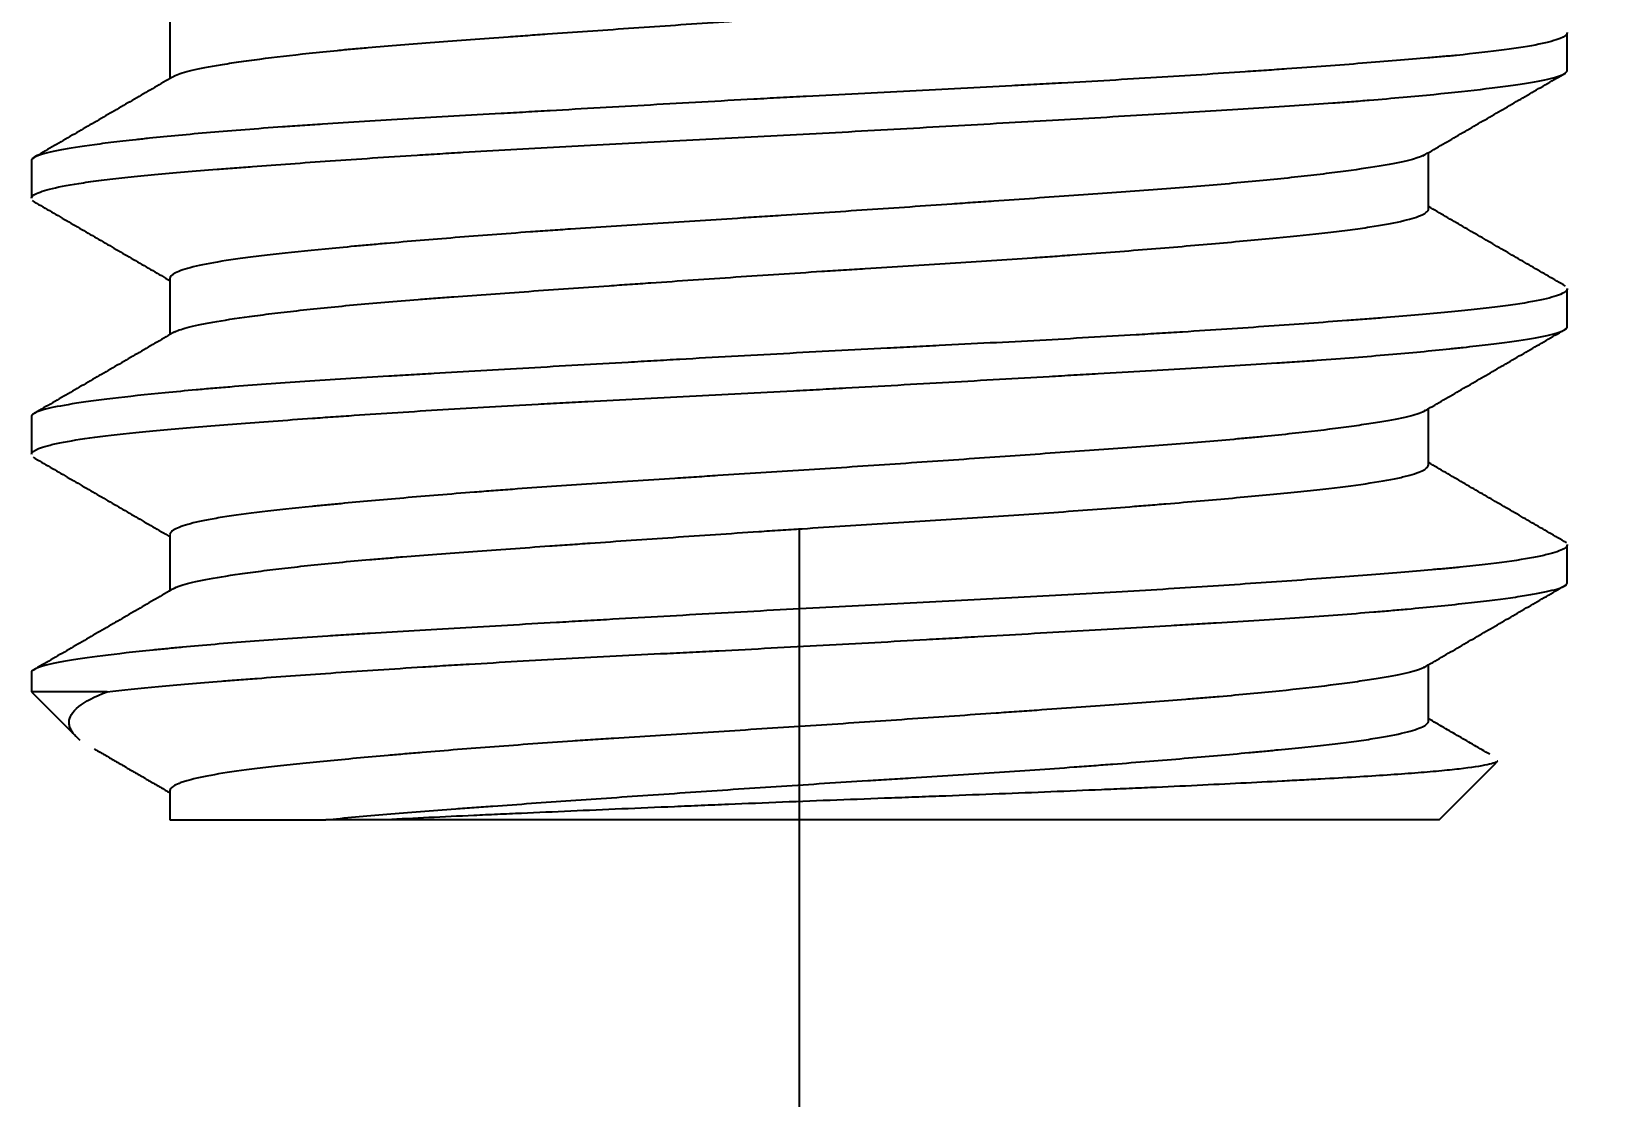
# Model space of a CAD drawing. Extents: x 1571 to 2360, y 0 to 579.
# Drawn here: x 2080.99 to 2087.12, y 175.2 to 179.37 of the extents above; entities that cross this region are included whole.
import ezdxf

# ---------------------------------------------------------------- set-up
doc = ezdxf.new("R2010")
doc.units = 0
doc.header["$LTSCALE"] = 10
doc.header["$MEASUREMENT"] = 0
doc.header["$PDMODE"] = 3
doc.header["$PDSIZE"] = -10
doc.linetypes.add('CENTER', pattern=[2, 1.25, -0.25, 0.25, -0.25])
doc.layers.get('0').update_dxf_attribs({"linetype": 'CONTINUOUS'})
doc.layers.get('DEFPOINTS').update_dxf_attribs({"linetype": 'CONTINUOUS'})
doc.layers.add('1', color=7, linetype='CONTINUOUS')
doc.styles.add('Daelim Dimension', font='H2GTRE.TTF')
doc.dimstyles.new('DEFAULT', dxfattribs={"dimscale": 2, "dimtxt": 2, "dimasz": 2, "dimexe": 0, "dimexo": 2, "dimgap": 1, "dimtad": 1, "dimdec": 1, "dimzin": 9, "dimdsep": 46, "dimtxsty": 'Daelim Dimension', "dimcen": 0.5, "dimclrd": 252, "dimclre": 252, "dimclrt": 3, "dimadec": 1, "dimazin": 0, "dimtfac": 1, "dimtdec": 1, "dimtix": 1, "dimtmove": 0, "dimatfit": 3, "dimfxl": 1, "dimtolj": 1, "dimtzin": 1, "dimlwd": 9, "dimlwe": 9, "dimarcsym": 0})

# ---------------------------------------------------------------- blocks, each defined once
blk = doc.blocks.new('*D8')
at = {"color": 5, "lineweight": 9, "ltscale": 0.5, "transparency": 16777216}
for p, q in [((2109.2949, 255.7892), (2172.4632, 255.7892)), ((2172.4632, 251.7892), (2172.4632, 113.2892)), ((2090.1499, 109.2892), (2172.4632, 109.2892))]:
    blk.add_line(p, q, dxfattribs=at)
at = {"color": 5, "ltscale": 0.5, "transparency": 16777216}
for points in [[(2171.7965, 251.7892), (2173.1299, 251.7892), (2172.4632, 255.7892)], [(2171.7965, 113.2892), (2173.1299, 113.2892), (2172.4632, 109.2892)]]:
    blk.add_solid(points, dxfattribs=at)
at = {"layer": 'DEFPOINTS', "color": 0, "ltscale": 0.5, "transparency": 16777216}
for p in [(2105.2949, 255.7892), (2086.1499, 109.2892), (2172.4632, 109.2892)]:
    blk.add_point(p, dxfattribs=at)
at = {"color": 7, "lineweight": -3, "ltscale": 0.5, "transparency": 16777216, "insert": (2165.2466, 182.5392), "char_height": 10, "attachment_point": 5, "rotation": 90, "style": 'Daelim Dimension'}
blk.add_mtext('\\A1;410', dxfattribs=at)

msp = doc.modelspace()

# ---------------------------------------------------------------- linework, layer by layer
at = {"layer": '1', "color": 1, "linetype": 'CENTER', "lineweight": -3}
msp.add_line((2083.9949, 272.4285), (2083.9949, 169.6499), dxfattribs=at)
at = {"layer": '1', "color": 7, "linetype": 'Continuous', "lineweight": -3}
for p, q in [((2081.5364, 179.4033), (2081.5364, 179.1838)), ((2086.9949, 179.2162), (2086.9949, 179.3621)), ((2080.9949, 178.8617), (2080.9949, 178.7161)), ((2086.4534, 178.6745), (2086.4534, 178.8947)), ((2081.5364, 178.4039), (2081.5364, 178.1838)), ((2086.9949, 178.2167), (2086.9949, 178.3621)), ((2086.4534, 177.6749), (2086.4534, 177.8946)), ((2080.9949, 177.8624), (2080.9949, 177.7164)), ((2081.5364, 177.4033), (2081.5364, 177.1837)), ((2086.9949, 177.2158), (2086.9949, 177.3617)), ((2080.9949, 176.8618), (2080.9949, 176.7892)), ((2086.4534, 176.6747), (2086.4534, 176.8946)), ((2080.9949, 176.7892), (2081.1837, 176.6004)), ((2081.2905, 176.7892), (2080.9949, 176.7892)), ((2086.4949, 176.2892), (2086.7173, 176.5116)), ((2081.5364, 176.4037), (2081.5364, 176.2892)), ((2081.5364, 176.2892), (2082.1452, 176.2892)), ((2086.4949, 176.2892), (2082.3829, 176.2892))]:
    msp.add_line(p, q, dxfattribs=at)
for points, knots in [([(2081.5514, 179.1925), (2081.5531, 179.1935), (2081.555, 179.1944), (2081.5716, 179.2024), (2081.6159, 179.2162), (2081.6895, 179.2304), (2081.7561, 179.2413), (2081.7802, 179.245), (2081.8317, 179.2524), (2081.859, 179.2562), (2081.9458, 179.2674), (2082.0099, 179.2749), (2082.1155, 179.2862), (2082.1523, 179.29), (2082.2099, 179.2956), (2082.2295, 179.2974), (2082.2695, 179.3011), (2082.2897, 179.3029), (2082.3926, 179.312), (2082.5662, 179.3259), (2082.7577, 179.3399), (2082.8831, 179.3488), (2082.9085, 179.3506), (2082.9597, 179.3543), (2082.9854, 179.3561), (2083.063, 179.3616), (2083.1153, 179.3652), (2083.2737, 179.3763), (2083.3815, 179.3838), (2083.5464, 179.3951), (2083.6019, 179.3989), (2083.686, 179.4047), (2083.7142, 179.4066), (2083.7706, 179.4104), (2083.7987, 179.4123), (2083.9393, 179.4217), (2084.0515, 179.4289), (2084.2749, 179.4431), (2084.3863, 179.45), (2084.525, 179.4588), (2084.5527, 179.4605), (2084.6077, 179.4641), (2084.635, 179.4658), (2084.7164, 179.4711), (2084.7699, 179.4746), (2084.9283, 179.4853), (2085.0309, 179.4926), (2085.1805, 179.5037), (2085.2296, 179.5074), (2085.3021, 179.5131), (2085.3261, 179.515), (2085.3733, 179.5188), (2085.3966, 179.5207), (2085.5113, 179.5301), (2085.598, 179.5376), (2085.7611, 179.5524), (2085.8377, 179.5595), (2085.9267, 179.5684), (2085.9441, 179.5702), (2085.9781, 179.5737), (2085.9946, 179.5754), (2086.043, 179.5807), (2086.0735, 179.5842), (2086.1601, 179.5947), (2086.2111, 179.6018), (2086.2775, 179.6127), (2086.2979, 179.6164), (2086.3353, 179.6239), (2086.352, 179.6277), (2086.3964, 179.639), (2086.4184, 179.6465), (2086.4401, 179.6579), (2086.4481, 179.6635), (2086.4518, 179.6691), (2086.4531, 179.6724), (2086.4534, 179.6739), (2086.4534, 179.6753)], [0, 0, 0, 0, 0.00616, 0.00616, 0.05145, 0.09674, 0.09674, 0.119385, 0.119385, 0.14203, 0.14203, 0.18732, 0.18732, 0.209964, 0.209964, 0.221287, 0.221287, 0.232609, 0.232609, 0.277899, 0.323189, 0.323189, 0.334512, 0.334512, 0.345834, 0.345834, 0.368479, 0.368479, 0.413769, 0.413769, 0.436414, 0.436414, 0.447737, 0.447737, 0.459059, 0.459059, 0.504349, 0.504349, 0.549639, 0.549639, 0.560961, 0.560961, 0.572284, 0.572284, 0.594929, 0.594929, 0.640219, 0.640219, 0.662864, 0.662864, 0.674186, 0.674186, 0.685509, 0.685509, 0.730798, 0.730798, 0.776088, 0.776088, 0.787411, 0.787411, 0.798733, 0.798733, 0.821378, 0.821378, 0.866668, 0.866668, 0.889313, 0.889313, 0.911958, 0.911958, 0.957248, 0.957248, 0.979893, 0.991215, 0.991215, 1, 1, 1, 1]), ([(2086.9949, 179.3633), (2086.9949, 179.363), (2086.9949, 179.3627), (2086.9948, 179.3552), (2086.9855, 179.3477), (2086.9579, 179.3364), (2086.9464, 179.3326), (2086.9258, 179.3269), (2086.9183, 179.3251), (2086.9022, 179.3213), (2086.8936, 179.3194), (2086.8476, 179.3099), (2086.8022, 179.3026), (2086.6949, 179.2883), (2086.633, 179.2813), (2086.5452, 179.2726), (2086.5271, 179.2709), (2086.4898, 179.2675), (2086.4706, 179.2657), (2086.4116, 179.2605), (2086.3706, 179.2571), (2086.2426, 179.2467), (2086.1507, 179.2397), (2086.0031, 179.2288), (2085.9523, 179.2251), (2085.8735, 179.2194), (2085.8469, 179.2175), (2085.7927, 179.2138), (2085.7652, 179.2119), (2085.6259, 179.2024), (2085.5103, 179.1949), (2085.2711, 179.1802), (2085.1474, 179.1731), (2084.9877, 179.1642), (2084.9555, 179.1625), (2084.8905, 179.159), (2084.8578, 179.1572), (2084.7591, 179.152), (2084.6931, 179.1485), (2084.4941, 179.1383), (2084.3603, 179.1316), (2084.1581, 179.1212), (2084.0903, 179.1177), (2083.9884, 179.1123), (2083.9543, 179.1104), (2083.8861, 179.1068), (2083.8518, 179.1049), (2083.6811, 179.0955), (2083.5466, 179.0879), (2083.2814, 179.0728), (2083.1508, 179.0654), (2082.99, 179.0561), (2082.958, 179.0543), (2082.8942, 179.0506), (2082.8623, 179.0488), (2082.7678, 179.0433), (2082.706, 179.0398), (2082.5243, 179.0292), (2082.408, 179.0223), (2082.2407, 179.0121), (2082.1862, 179.0086), (2082.1062, 179.0034), (2082.0798, 179.0017), (2082.0277, 178.9982), (2082.0019, 178.9964), (2081.8755, 178.9876), (2081.7816, 178.9803), (2081.6081, 178.9654), (2081.5285, 178.9578), (2081.4379, 178.9485), (2081.4202, 178.9466), (2081.3858, 178.9428), (2081.369, 178.941), (2081.3205, 178.9354), (2081.2903, 178.9317), (2081.2064, 178.9209), (2081.1591, 178.9139), (2081.101, 178.9035), (2081.0838, 178.9001), (2081.0613, 178.895), (2081.0543, 178.8932), (2081.0415, 178.8898), (2081.0357, 178.8881), (2081.0095, 178.8795), (2080.9979, 178.8726), (2080.9951, 178.8646), (2080.9949, 178.8637), (2080.9949, 178.8628)], [0, 0, 0, 0, 0.001726, 0.001726, 0.044889, 0.044889, 0.066471, 0.066471, 0.077261, 0.077261, 0.088052, 0.088052, 0.131215, 0.131215, 0.174378, 0.174378, 0.185169, 0.185169, 0.19596, 0.19596, 0.217541, 0.217541, 0.260704, 0.260704, 0.282286, 0.282286, 0.293076, 0.293076, 0.303867, 0.303867, 0.34703, 0.34703, 0.390193, 0.390193, 0.400984, 0.400984, 0.411775, 0.411775, 0.433356, 0.433356, 0.476519, 0.476519, 0.498101, 0.498101, 0.508891, 0.508891, 0.519682, 0.519682, 0.562845, 0.562845, 0.606008, 0.606008, 0.616799, 0.616799, 0.62759, 0.62759, 0.649171, 0.649171, 0.692334, 0.692334, 0.713916, 0.713916, 0.724706, 0.724706, 0.735497, 0.735497, 0.77866, 0.77866, 0.821823, 0.821823, 0.832614, 0.832614, 0.843405, 0.843405, 0.864986, 0.864986, 0.908149, 0.908149, 0.929731, 0.929731, 0.940521, 0.940521, 0.951312, 0.951312, 0.994475, 0.994475, 1, 1, 1, 1]), ([(2080.9949, 178.716), (2080.995, 178.7176), (2080.9955, 178.7192), (2080.9975, 178.7227), (2080.9991, 178.7246), (2081.0036, 178.7283), (2081.0065, 178.7302), (2081.0234, 178.7396), (2081.046, 178.7472), (2081.1089, 178.7622), (2081.1493, 178.7697), (2081.2114, 178.7789), (2081.2243, 178.7807), (2081.2512, 178.7843), (2081.2931, 178.7897), (2081.3394, 178.7949), (2081.4379, 178.8054), (2081.5113, 178.8122), (2081.6333, 178.8225), (2081.6759, 178.8259), (2081.7429, 178.8312), (2081.7657, 178.833), (2081.8119, 178.8365), (2081.8354, 178.8383), (2081.9546, 178.8473), (2082.0559, 178.8548), (2082.27, 178.8697), (2082.3828, 178.8773), (2082.5313, 178.8866), (2082.5612, 178.8885), (2082.6215, 178.8922), (2082.7125, 178.8977), (2082.8053, 178.9031), (2082.9933, 178.9138), (2083.1217, 178.9207), (2083.3191, 178.931), (2083.3857, 178.9344), (2083.5204, 178.9413), (2083.5879, 178.9447), (2083.7904, 178.9551), (2083.9255, 178.962), (2084.1958, 178.9766), (2084.331, 178.9841), (2084.6017, 178.9995), (2084.734, 179.007), (2084.9927, 179.0219), (2085.1192, 179.0291), (2085.3045, 179.0398), (2085.3655, 179.0434), (2085.486, 179.0504), (2085.5447, 179.0539), (2085.7167, 179.0643), (2085.8257, 179.071), (2085.9808, 179.0814), (2086.031, 179.0849), (2086.1043, 179.0903), (2086.1283, 179.0921), (2086.1757, 179.0958), (2086.1991, 179.0976), (2086.3138, 179.1069), (2086.3976, 179.1145), (2086.5499, 179.1295), (2086.6183, 179.1369), (2086.6942, 179.1461), (2086.7089, 179.1479), (2086.7372, 179.1515), (2086.751, 179.1533), (2086.7905, 179.1587), (2086.8145, 179.1623), (2086.8798, 179.1728), (2086.9144, 179.1796), (2086.953, 179.1898), (2086.9636, 179.1932), (2086.9762, 179.1984), (2086.9798, 179.2001), (2086.9859, 179.2036), (2086.9884, 179.2053), (2086.9937, 179.2102), (2086.9952, 179.2135), (2086.9949, 179.2167)], [0, 0, 0, 0, 0.009495, 0.009495, 0.020285, 0.020285, 0.031076, 0.031076, 0.074239, 0.074239, 0.117402, 0.117402, 0.128193, 0.128193, 0.138984, 0.160565, 0.160565, 0.203728, 0.203728, 0.22531, 0.22531, 0.2361, 0.2361, 0.246891, 0.246891, 0.290054, 0.290054, 0.333217, 0.333217, 0.344008, 0.344008, 0.354799, 0.37638, 0.37638, 0.419543, 0.419543, 0.441125, 0.441125, 0.462706, 0.462706, 0.505869, 0.505869, 0.549032, 0.549032, 0.592195, 0.592195, 0.635358, 0.635358, 0.65694, 0.65694, 0.678521, 0.678521, 0.721684, 0.721684, 0.743266, 0.743266, 0.754057, 0.754057, 0.764847, 0.764847, 0.80801, 0.80801, 0.851173, 0.851173, 0.861964, 0.861964, 0.872755, 0.872755, 0.894336, 0.894336, 0.937499, 0.937499, 0.959081, 0.959081, 0.969872, 0.969872, 0.980662, 0.980662, 1, 1, 1, 1]), ([(2086.4384, 178.8859), (2086.4279, 178.88), (2086.412, 178.8741), (2086.3841, 178.8664), (2086.3773, 178.8646), (2086.3626, 178.8611), (2086.3548, 178.8593), (2086.33, 178.854), (2086.3118, 178.8504), (2086.2517, 178.8397), (2086.2047, 178.8324), (2086.1238, 178.8213), (2086.0808, 178.8157), (2086.0337, 178.81), (2086.0015, 178.8062), (2085.9849, 178.8043), (2085.9007, 178.7948), (2085.8277, 178.7873), (2085.6708, 178.7727), (2085.5869, 178.7656), (2085.4527, 178.755), (2085.4064, 178.7515), (2085.3124, 178.7444), (2085.2646, 178.7409), (2085.1185, 178.7303), (2085.0177, 178.7232), (2084.8615, 178.7123), (2084.8086, 178.7086), (2084.7279, 178.7029), (2084.7007, 178.7011), (2084.6462, 178.6973), (2084.6189, 178.6954), (2084.482, 178.6859), (2084.3716, 178.6783), (2084.149, 178.6632), (2084.0368, 178.6558), (2083.8954, 178.6467), (2083.8669, 178.6449), (2083.8104, 178.6414), (2083.7822, 178.6396), (2083.698, 178.6343), (2083.6423, 178.6308), (2083.4764, 178.6204), (2083.3674, 178.6135), (2083.2066, 178.6029), (2083.1534, 178.5993), (2083.0742, 178.5938), (2083.0479, 178.592), (2082.9959, 178.5884), (2082.9702, 178.5865), (2082.8427, 178.5773), (2082.7449, 178.5699), (2082.5574, 178.5549), (2082.4676, 178.5473), (2082.3607, 178.5379), (2082.3396, 178.536), (2082.2982, 178.5323), (2082.2778, 178.5304), (2082.218, 178.525), (2082.1797, 178.5214), (2082.0691, 178.5108), (2082.0014, 178.5038), (2081.9088, 178.4933), (2081.8794, 178.4898), (2081.8377, 178.4844), (2081.8242, 178.4826), (2081.7983, 178.479), (2081.7857, 178.4772), (2081.7254, 178.4682), (2081.6844, 178.4609), (2081.6169, 178.4461), (2081.5904, 178.4385), (2081.5522, 178.4231), (2081.5411, 178.4156), (2081.537, 178.4069), (2081.5366, 178.4057), (2081.5365, 178.4045)], [0, 0, 0, 0, 0.038513, 0.038513, 0.049868, 0.049868, 0.061223, 0.061223, 0.083934, 0.083934, 0.129356, 0.129356, 0.152066, 0.163422, 0.163422, 0.174777, 0.174777, 0.220198, 0.220198, 0.26562, 0.26562, 0.28833, 0.28833, 0.311041, 0.311041, 0.356462, 0.356462, 0.379173, 0.379173, 0.390528, 0.390528, 0.401884, 0.401884, 0.447305, 0.447305, 0.492726, 0.492726, 0.504082, 0.504082, 0.515437, 0.515437, 0.538148, 0.538148, 0.583569, 0.583569, 0.60628, 0.60628, 0.617635, 0.617635, 0.628991, 0.628991, 0.674412, 0.674412, 0.719833, 0.719833, 0.731189, 0.731189, 0.742544, 0.742544, 0.765255, 0.765255, 0.810676, 0.810676, 0.833387, 0.833387, 0.844742, 0.844742, 0.856097, 0.856097, 0.901519, 0.901519, 0.94694, 0.94694, 0.992361, 0.992361, 1, 1, 1, 1]), ([(2081.5516, 178.1926), (2081.5628, 178.1989), (2081.58, 178.2051), (2081.6164, 178.2148), (2081.6314, 178.2184), (2081.6653, 178.2255), (2081.684, 178.2291), (2081.7454, 178.2399), (2081.7931, 178.2472), (2081.875, 178.2583), (2081.9185, 178.2639), (2081.9659, 178.2696), (2081.9983, 178.2734), (2082.0151, 178.2753), (2082.1004, 178.2848), (2082.1742, 178.2923), (2082.3323, 178.3069), (2082.4166, 178.3139), (2082.5288, 178.3227), (2082.5515, 178.3244), (2082.5977, 178.328), (2082.6212, 178.3297), (2082.6923, 178.335), (2082.7405, 178.3386), (2082.8874, 178.3492), (2082.9886, 178.3563), (2083.145, 178.3673), (2083.2244, 178.3728), (2083.3056, 178.3785), (2083.3602, 178.3823), (2083.3877, 178.3842), (2083.5252, 178.3937), (2083.636, 178.4013), (2083.8588, 178.4163), (2083.9709, 178.4238), (2084.1118, 178.4328), (2084.1401, 178.4345), (2084.1966, 178.4381), (2084.2249, 178.4399), (2084.3093, 178.4452), (2084.3651, 178.4487), (2084.5311, 178.4591), (2084.6398, 178.4661), (2084.8, 178.4767), (2084.8794, 178.482), (2084.9577, 178.4875), (2085.0097, 178.4912), (2085.0355, 178.493), (2085.1628, 178.5022), (2085.3579, 178.5171), (2085.5361, 178.5323), (2085.6632, 178.5435), (2085.7046, 178.5473), (2085.784, 178.5546), (2085.8221, 178.5581), (2085.9319, 178.5688), (2085.999, 178.5757), (2086.0904, 178.5862), (2086.1193, 178.5897), (2086.1603, 178.5951), (2086.1736, 178.5969), (2086.1993, 178.6005), (2086.2117, 178.6023), (2086.2713, 178.6113), (2086.3517, 178.626), (2086.4031, 178.6411), (2086.4259, 178.6506), (2086.43, 178.6526), (2086.4372, 178.6564), (2086.4403, 178.6583), (2086.4481, 178.664), (2086.4514, 178.6677), (2086.4532, 178.6728), (2086.4534, 178.6741), (2086.4534, 178.6754)], [0, 0, 0, 0, 0.04058, 0.04058, 0.063225, 0.063225, 0.08587, 0.08587, 0.131159, 0.131159, 0.153804, 0.165127, 0.165127, 0.176449, 0.176449, 0.221739, 0.221739, 0.267029, 0.267029, 0.278352, 0.278352, 0.289674, 0.289674, 0.312319, 0.312319, 0.357609, 0.357609, 0.380254, 0.391576, 0.391576, 0.402899, 0.402899, 0.448189, 0.448189, 0.493478, 0.493478, 0.504801, 0.504801, 0.516123, 0.516123, 0.538768, 0.538768, 0.584058, 0.584058, 0.606703, 0.618026, 0.618026, 0.629348, 0.629348, 0.674638, 0.719928, 0.719928, 0.742573, 0.742573, 0.765218, 0.765218, 0.810507, 0.810507, 0.833152, 0.833152, 0.844475, 0.844475, 0.855797, 0.855797, 0.901087, 0.946377, 0.946377, 0.9577, 0.9577, 0.969022, 0.969022, 0.991667, 0.991667, 1, 1, 1, 1]), ([(2086.9948, 178.3636), (2086.9951, 178.3617), (2086.9947, 178.3598), (2086.9915, 178.3541), (2086.9871, 178.3503), (2086.967, 178.339), (2086.9221, 178.3238), (2086.8418, 178.3089), (2086.7802, 178.2998), (2086.7674, 178.298), (2086.7404, 178.2943), (2086.6986, 178.2889), (2086.6523, 178.2837), (2086.5539, 178.2732), (2086.4806, 178.2664), (2086.3591, 178.2561), (2086.3167, 178.2527), (2086.2501, 178.2474), (2086.2274, 178.2456), (2086.181, 178.2421), (2086.1575, 178.2403), (2086.038, 178.2313), (2085.9367, 178.2238), (2085.723, 178.2089), (2085.6105, 178.2013), (2085.4627, 178.192), (2085.4328, 178.1901), (2085.3723, 178.1864), (2085.2811, 178.1809), (2085.1881, 178.1755), (2085, 178.1648), (2084.8717, 178.1579), (2084.6748, 178.1476), (2084.6085, 178.1442), (2084.5078, 178.139), (2084.474, 178.1373), (2084.4063, 178.1339), (2084.3725, 178.1321), (2084.2033, 178.1235), (2084.068, 178.1166), (2083.7979, 178.102), (2083.6629, 178.0945), (2083.4944, 178.085), (2083.4607, 178.083), (2083.3935, 178.0792), (2083.2933, 178.0735), (2083.1949, 178.0679), (2083.0005, 178.0567), (2082.8741, 178.0495), (2082.6891, 178.0388), (2082.6283, 178.0352), (2082.5382, 178.03), (2082.5083, 178.0282), (2082.4493, 178.0247), (2082.4201, 178.023), (2082.2762, 178.0143), (2082.167, 178.0075), (2081.9602, 177.9937), (2081.8626, 177.9866), (2081.748, 177.9773), (2081.7255, 177.9754), (2081.6813, 177.9717), (2081.6166, 177.966), (2081.5564, 177.9604), (2081.4419, 177.9491), (2081.3733, 177.9417), (2081.2823, 177.9307), (2081.2539, 177.9271), (2081.2143, 177.9217), (2081.2016, 177.9199), (2081.1774, 177.9163), (2081.1659, 177.9146), (2081.111, 177.9058), (2081.0415, 177.8922), (2081.0075, 177.8786), (2080.9978, 177.8698), (2080.9965, 177.868), (2080.9952, 177.8651), (2080.995, 177.8641), (2080.9949, 177.863)], [0, 0, 0, 0, 0.011568, 0.011568, 0.03315, 0.03315, 0.076313, 0.119476, 0.119476, 0.130266, 0.130266, 0.141057, 0.162639, 0.162639, 0.205802, 0.205802, 0.227383, 0.227383, 0.238174, 0.238174, 0.248965, 0.248965, 0.292128, 0.292128, 0.335291, 0.335291, 0.346081, 0.346081, 0.356872, 0.378453, 0.378453, 0.421616, 0.421616, 0.443198, 0.443198, 0.453989, 0.453989, 0.464779, 0.464779, 0.507942, 0.507942, 0.551105, 0.551105, 0.561896, 0.561896, 0.572687, 0.594268, 0.594268, 0.637431, 0.637431, 0.659013, 0.659013, 0.669804, 0.669804, 0.680594, 0.680594, 0.723757, 0.723757, 0.76692, 0.76692, 0.777711, 0.777711, 0.788502, 0.810083, 0.810083, 0.853246, 0.853246, 0.874828, 0.874828, 0.885618, 0.885618, 0.896409, 0.896409, 0.939572, 0.982735, 0.982735, 0.993526, 0.993526, 1, 1, 1, 1]), ([(2080.9949, 177.7163), (2080.9954, 177.7235), (2081.0048, 177.7309), (2081.0325, 177.7422), (2081.0441, 177.746), (2081.065, 177.7517), (2081.0725, 177.7536), (2081.0888, 177.7574), (2081.0975, 177.7593), (2081.1435, 177.7687), (2081.2344, 177.7833), (2081.3587, 177.7973), (2081.4647, 177.8077), (2081.5023, 177.8112), (2081.5808, 177.8181), (2081.6217, 177.8215), (2081.7497, 177.8319), (2081.8416, 177.8389), (2081.9896, 177.8498), (2082.0407, 177.8536), (2082.1198, 177.8592), (2082.1466, 177.8611), (2082.201, 177.8649), (2082.2285, 177.8668), (2082.3674, 177.8762), (2082.5982, 177.8912), (2082.846, 177.9055), (2083.0064, 177.9144), (2083.0387, 177.9162), (2083.1039, 177.9197), (2083.202, 177.9249), (2083.3008, 177.9301), (2083.4994, 177.9403), (2083.6331, 177.947), (2083.8358, 177.9574), (2083.9036, 177.9609), (2084.0059, 177.9664), (2084.0402, 177.9682), (2084.1086, 177.9719), (2084.1427, 177.9738), (2084.3128, 177.9831), (2084.5812, 177.9983), (2084.8428, 178.0133), (2085.004, 178.0225), (2085.0362, 178.0244), (2085.1002, 178.028), (2085.1952, 178.0335), (2085.2875, 178.0388), (2085.4688, 178.0494), (2085.585, 178.0562), (2085.7524, 178.0665), (2085.807, 178.07), (2085.8872, 178.0752), (2085.9136, 178.0769), (2085.9658, 178.0804), (2085.9914, 178.0822), (2086.1172, 178.091), (2086.2107, 178.0983), (2086.384, 178.1132), (2086.4636, 178.1208), (2086.5543, 178.1302), (2086.572, 178.1321), (2086.6064, 178.1358), (2086.6563, 178.1414), (2086.7013, 178.1469), (2086.7848, 178.1577), (2086.832, 178.1647), (2086.8899, 178.1751), (2086.907, 178.1785), (2086.9295, 178.1837), (2086.9364, 178.1854), (2086.9491, 178.1888), (2086.9549, 178.1905), (2086.9808, 178.1991), (2086.9922, 178.2059), (2086.9949, 178.2143), (2086.995, 178.2156), (2086.9948, 178.2168)], [0, 0, 0, 0, 0.042818, 0.042818, 0.064399, 0.064399, 0.07519, 0.07519, 0.085981, 0.085981, 0.129144, 0.172307, 0.172307, 0.193889, 0.193889, 0.21547, 0.21547, 0.258633, 0.258633, 0.280215, 0.280215, 0.291005, 0.291005, 0.301796, 0.301796, 0.344959, 0.388122, 0.388122, 0.398913, 0.398913, 0.409704, 0.431285, 0.431285, 0.474448, 0.474448, 0.49603, 0.49603, 0.50682, 0.50682, 0.517611, 0.517611, 0.560774, 0.603937, 0.603937, 0.614728, 0.614728, 0.625519, 0.6471, 0.6471, 0.690263, 0.690263, 0.711845, 0.711845, 0.722635, 0.722635, 0.733426, 0.733426, 0.776589, 0.776589, 0.819752, 0.819752, 0.830543, 0.830543, 0.841334, 0.862915, 0.862915, 0.906078, 0.906078, 0.92766, 0.92766, 0.93845, 0.93845, 0.949241, 0.949241, 0.992404, 0.992404, 1, 1, 1, 1]), ([(2086.4408, 177.8873), (2086.4391, 177.8862), (2086.4371, 177.8852), (2086.4213, 177.8771), (2086.4, 177.8702), (2086.3426, 177.8562), (2086.3065, 177.8491), (2086.2517, 177.84), (2086.2403, 177.8382), (2086.2167, 177.8345), (2086.2044, 177.8327), (2086.1665, 177.8271), (2086.1395, 177.8234), (2086.054, 177.8122), (2085.9905, 177.8047), (2085.8857, 177.7934), (2085.8491, 177.7896), (2085.7918, 177.784), (2085.7723, 177.7821), (2085.7327, 177.7784), (2085.7126, 177.7766), (2085.6108, 177.7676), (2085.5246, 177.7606), (2085.3429, 177.7466), (2085.2474, 177.7396), (2085.0969, 177.7288), (2085.0461, 177.7252), (2084.9432, 177.718), (2084.8912, 177.7143), (2084.7334, 177.7033), (2084.6258, 177.6958), (2084.4608, 177.6845), (2084.4051, 177.6806), (2084.2928, 177.673), (2084.2367, 177.6692), (2084.0684, 177.6579), (2083.9564, 177.6506), (2083.7886, 177.64), (2083.7047, 177.6347), (2083.621, 177.6295), (2083.5652, 177.626), (2083.5373, 177.6242), (2083.3982, 177.6154), (2083.2898, 177.6084), (2083.0783, 177.5942), (2082.9752, 177.587), (2082.8498, 177.5777), (2082.8249, 177.5759), (2082.7755, 177.5721), (2082.7509, 177.5702), (2082.678, 177.5646), (2082.6308, 177.5608), (2082.4927, 177.5495), (2082.4056, 177.5419), (2082.2823, 177.5309), (2082.2424, 177.5272), (2082.1844, 177.5218), (2082.1654, 177.52), (2082.1281, 177.5164), (2082.1097, 177.5146), (2082.0201, 177.5058), (2081.8902, 177.4919), (2081.7866, 177.4777), (2081.7302, 177.4686), (2081.7193, 177.4668), (2081.6985, 177.4631), (2081.6885, 177.4612), (2081.66, 177.4556), (2081.6429, 177.4519), (2081.5974, 177.4406), (2081.5746, 177.4331), (2081.5517, 177.4217), (2081.5431, 177.416), (2081.5387, 177.4104), (2081.5371, 177.4072), (2081.5367, 177.4059), (2081.5365, 177.4046)], [0, 0, 0, 0, 0.006883, 0.006883, 0.052173, 0.052173, 0.097463, 0.097463, 0.108786, 0.108786, 0.120108, 0.120108, 0.142753, 0.142753, 0.188043, 0.188043, 0.210688, 0.210688, 0.22201, 0.22201, 0.233333, 0.233333, 0.278622, 0.278622, 0.323912, 0.323912, 0.346557, 0.346557, 0.369202, 0.369202, 0.414492, 0.414492, 0.437137, 0.437137, 0.459782, 0.459782, 0.505071, 0.505071, 0.527716, 0.539039, 0.539039, 0.550361, 0.550361, 0.595651, 0.595651, 0.640941, 0.640941, 0.652263, 0.652263, 0.663586, 0.663586, 0.686231, 0.686231, 0.731521, 0.731521, 0.754165, 0.754165, 0.765488, 0.765488, 0.77681, 0.77681, 0.8221, 0.86739, 0.86739, 0.878712, 0.878712, 0.890035, 0.890035, 0.91268, 0.91268, 0.95797, 0.95797, 0.980615, 0.991937, 0.991937, 1, 1, 1, 1]), ([(2081.5542, 177.194), (2081.5555, 177.1947), (2081.5568, 177.1953), (2081.5619, 177.1977), (2081.5662, 177.1995), (2081.5757, 177.203), (2081.5809, 177.2047), (2081.6092, 177.2135), (2081.6694, 177.2274), (2081.7583, 177.2419), (2081.8232, 177.2512), (2081.8367, 177.2531), (2081.8644, 177.2568), (2081.8787, 177.2587), (2081.9226, 177.2644), (2081.9534, 177.2681), (2082.0503, 177.2794), (2082.1209, 177.287), (2082.2359, 177.2981), (2082.2758, 177.3017), (2082.3379, 177.3071), (2082.359, 177.3089), (2082.4017, 177.3125), (2082.4233, 177.3143), (2082.5327, 177.3231), (2082.6244, 177.3301), (2082.816, 177.3441), (2082.9159, 177.3512), (2083.046, 177.3604), (2083.0723, 177.3622), (2083.1249, 177.3659), (2083.1514, 177.3677), (2083.2311, 177.3733), (2083.2847, 177.377), (2083.4467, 177.3883), (2083.5564, 177.3958), (2083.7236, 177.4072), (2083.7797, 177.411), (2083.8647, 177.4167), (2083.893, 177.4186), (2083.9495, 177.4223), (2083.9777, 177.4241), (2084.1185, 177.4332), (2084.2302, 177.4402), (2084.4521, 177.4542), (2084.5622, 177.4611), (2084.7806, 177.4753), (2084.8864, 177.4824), (2085.0914, 177.4969), (2085.1905, 177.5043), (2085.3103, 177.5137), (2085.334, 177.5156), (2085.381, 177.5194), (2085.4044, 177.5213), (2085.4736, 177.527), (2085.5183, 177.5308), (2085.6483, 177.5421), (2085.7295, 177.5494), (2085.8432, 177.5602), (2085.8981, 177.5655), (2085.9498, 177.5707), (2085.9836, 177.5743), (2086.0002, 177.576), (2086.0809, 177.5849), (2086.1383, 177.5919), (2086.2394, 177.6061), (2086.2831, 177.6134), (2086.3289, 177.6227), (2086.3376, 177.6245), (2086.3542, 177.6283), (2086.362, 177.6302), (2086.3841, 177.6359), (2086.3968, 177.6397), (2086.4292, 177.6511), (2086.4431, 177.6586), (2086.4522, 177.6692), (2086.4535, 177.6724), (2086.4534, 177.6755)], [0, 0, 0, 0, 0.004179, 0.004179, 0.015534, 0.015534, 0.026889, 0.026889, 0.072311, 0.117732, 0.117732, 0.129088, 0.129088, 0.140443, 0.140443, 0.163154, 0.163154, 0.208575, 0.208575, 0.231286, 0.231286, 0.242642, 0.242642, 0.253997, 0.253997, 0.299418, 0.299418, 0.34484, 0.34484, 0.356195, 0.356195, 0.367551, 0.367551, 0.390261, 0.390261, 0.435683, 0.435683, 0.458394, 0.458394, 0.469749, 0.469749, 0.481104, 0.481104, 0.526526, 0.526526, 0.571947, 0.571947, 0.617369, 0.617369, 0.66279, 0.66279, 0.674146, 0.674146, 0.685501, 0.685501, 0.708212, 0.708212, 0.753633, 0.753633, 0.776344, 0.787699, 0.787699, 0.799055, 0.799055, 0.844476, 0.844476, 0.889898, 0.889898, 0.901253, 0.901253, 0.912608, 0.912608, 0.935319, 0.935319, 0.980741, 0.980741, 1, 1, 1, 1]), ([(2086.9948, 177.3638), (2086.9953, 177.3602), (2086.9936, 177.3566), (2086.9815, 177.3455), (2086.9644, 177.3379), (2086.9311, 177.3284), (2086.9239, 177.3265), (2086.9084, 177.3227), (2086.8834, 177.317), (2086.8536, 177.3114), (2086.7876, 177.3004), (2086.7351, 177.2933), (2086.6435, 177.2827), (2086.6108, 177.2792), (2086.5584, 177.2739), (2086.5405, 177.2722), (2086.5037, 177.2687), (2086.4849, 177.267), (2086.3886, 177.2584), (2086.3045, 177.2516), (2086.1225, 177.2376), (2086.0246, 177.2303), (2085.8669, 177.2189), (2085.8131, 177.2152), (2085.7033, 177.2076), (2085.6472, 177.2039), (2085.4754, 177.1927), (2085.3564, 177.1853), (2085.1708, 177.1745), (2085.1078, 177.1709), (2084.9794, 177.1638), (2084.9147, 177.1602), (2084.7194, 177.1499), (2084.5875, 177.1431), (2084.3871, 177.1329), (2084.3198, 177.1295), (2084.1845, 177.1225), (2084.1164, 177.119), (2083.9109, 177.1082), (2083.7753, 177.1007), (2083.5068, 177.0857), (2083.374, 177.0781), (2083.2096, 177.0687), (2083.1768, 177.0668), (2083.1114, 177.0631), (2083.0788, 177.0612), (2082.9813, 177.0556), (2082.9175, 177.052), (2082.7291, 177.0411), (2082.6079, 177.0341), (2082.4324, 177.0237), (2082.3749, 177.0203), (2082.2904, 177.0151), (2082.2625, 177.0134), (2082.2073, 177.0099), (2082.1799, 177.0082), (2082.0447, 176.9995), (2081.9436, 176.9926), (2081.7547, 176.9781), (2081.6669, 176.9706), (2081.5657, 176.9612), (2081.5458, 176.9593), (2081.5071, 176.9555), (2081.4881, 176.9536), (2081.4327, 176.948), (2081.3979, 176.9442), (2081.2999, 176.9331), (2081.243, 176.9259), (2081.1703, 176.9153), (2081.1481, 176.9118), (2081.1181, 176.9066), (2081.1086, 176.9049), (2081.0907, 176.9014), (2081.0823, 176.8997), (2081.0432, 176.891), (2081.0213, 176.8843), (2080.9998, 176.8728), (2080.9953, 176.8681), (2080.9949, 176.8633)], [0, 0, 0, 0, 0.021409, 0.021409, 0.064572, 0.064572, 0.075363, 0.075363, 0.086153, 0.107735, 0.107735, 0.150898, 0.150898, 0.172479, 0.172479, 0.18327, 0.18327, 0.194061, 0.194061, 0.237224, 0.237224, 0.280387, 0.280387, 0.301968, 0.301968, 0.32355, 0.32355, 0.366713, 0.366713, 0.388294, 0.388294, 0.409876, 0.409876, 0.453039, 0.453039, 0.47462, 0.47462, 0.496202, 0.496202, 0.539364, 0.539364, 0.582527, 0.582527, 0.593318, 0.593318, 0.604109, 0.604109, 0.62569, 0.62569, 0.668853, 0.668853, 0.690435, 0.690435, 0.701226, 0.701226, 0.712016, 0.712016, 0.755179, 0.755179, 0.798342, 0.798342, 0.809133, 0.809133, 0.819924, 0.819924, 0.841505, 0.841505, 0.884668, 0.884668, 0.90625, 0.90625, 0.91704, 0.91704, 0.927831, 0.927831, 0.970994, 0.970994, 1, 1, 1, 1]), ([(2081.2905, 176.7892), (2081.3498, 176.7964), (2081.4169, 176.8033), (2081.5659, 176.817), (2081.6479, 176.8238), (2081.7598, 176.8325), (2081.7826, 176.8343), (2081.8293, 176.8379), (2081.8531, 176.8397), (2081.9258, 176.8451), (2081.9757, 176.8488), (2082.1294, 176.86), (2082.2372, 176.8675), (2082.4068, 176.8787), (2082.4647, 176.8825), (2082.5535, 176.888), (2082.5834, 176.8899), (2082.644, 176.8936), (2082.6747, 176.8954), (2082.8292, 176.9046), (2082.9554, 176.9117), (2083.213, 176.9255), (2083.3444, 176.9323), (2083.5117, 176.9409), (2083.5454, 176.9426), (2083.613, 176.946), (2083.647, 176.9478), (2083.7491, 176.953), (2083.8171, 176.9565), (2084.0205, 176.9671), (2084.1555, 176.9744), (2084.3574, 176.9856), (2084.4245, 176.9894), (2084.5251, 176.9951), (2084.5586, 176.997), (2084.6254, 177.0008), (2084.6589, 177.0027), (2084.8253, 177.0122), (2084.9547, 177.0197), (2085.2067, 177.0342), (2085.3292, 177.0412), (2085.4779, 177.05), (2085.5074, 177.0517), (2085.566, 177.0552), (2085.5951, 177.0569), (2085.6813, 177.0621), (2085.7372, 177.0656), (2085.9001, 177.0759), (2086.0026, 177.0828), (2086.1473, 177.0935), (2086.1939, 177.0972), (2086.2616, 177.1027), (2086.2838, 177.1046), (2086.3273, 177.1084), (2086.3488, 177.1103), (2086.4532, 177.1197), (2086.5285, 177.1273), (2086.6632, 177.1421), (2086.7226, 177.1493), (2086.7866, 177.1583), (2086.7989, 177.16), (2086.8225, 177.1636), (2086.8338, 177.1654), (2086.8659, 177.1706), (2086.8849, 177.1741), (2086.9352, 177.1844), (2086.9597, 177.1911), (2086.9829, 177.2014), (2086.9884, 177.2049), (2086.9932, 177.2102), (2086.9942, 177.2119), (2086.9949, 177.2149), (2086.995, 177.216), (2086.9948, 177.2171)], [0, 0, 0, 0, 0.050241, 0.050241, 0.100482, 0.100482, 0.113043, 0.113043, 0.125603, 0.125603, 0.150723, 0.150723, 0.200964, 0.200964, 0.226085, 0.226085, 0.238645, 0.238645, 0.251206, 0.251206, 0.301447, 0.301447, 0.351688, 0.351688, 0.364248, 0.364248, 0.376808, 0.376808, 0.401929, 0.401929, 0.45217, 0.45217, 0.477291, 0.477291, 0.489851, 0.489851, 0.502411, 0.502411, 0.552652, 0.552652, 0.602893, 0.602893, 0.615454, 0.615454, 0.628014, 0.628014, 0.653134, 0.653134, 0.703376, 0.703376, 0.728496, 0.728496, 0.741056, 0.741056, 0.753617, 0.753617, 0.803858, 0.803858, 0.854099, 0.854099, 0.866659, 0.866659, 0.87922, 0.87922, 0.90434, 0.90434, 0.954581, 0.954581, 0.979702, 0.979702, 0.992262, 0.992262, 1, 1, 1, 1]), ([(2086.4411, 176.8875), (2086.4367, 176.8847), (2086.4311, 176.882), (2086.42, 176.8775), (2086.4152, 176.8758), (2086.4046, 176.8723), (2086.3988, 176.8705), (2086.38, 176.8652), (2086.3656, 176.8617), (2086.3171, 176.8511), (2086.2776, 176.844), (2086.2077, 176.8331), (2086.1701, 176.8276), (2086.1284, 176.8219), (2086.0997, 176.8182), (2086.0849, 176.8163), (2086.0089, 176.8068), (2085.9422, 176.7992), (2085.7974, 176.7843), (2085.7192, 176.777), (2085.6142, 176.768), (2085.5928, 176.7663), (2085.5493, 176.7627), (2085.5271, 176.7609), (2085.4601, 176.7556), (2085.4145, 176.7521), (2085.2747, 176.7416), (2085.1777, 176.7346), (2085.0266, 176.7239), (2084.9497, 176.7184), (2084.8706, 176.7129), (2084.8173, 176.7092), (2084.7905, 176.7073), (2084.6562, 176.698), (2084.4386, 176.6829), (2084.2157, 176.6677), (2084.0465, 176.6565), (2083.9895, 176.6528), (2083.8765, 176.6455), (2083.8203, 176.642), (2083.6527, 176.6314), (2083.5422, 176.6245), (2083.3782, 176.6141), (2083.3239, 176.6106), (2083.2429, 176.6052), (2083.2159, 176.6035), (2083.1623, 176.5999), (2083.1357, 176.5981), (2083.004, 176.589), (2082.8007, 176.5744), (2082.6121, 176.5594), (2082.4989, 176.5499), (2082.4765, 176.548), (2082.4323, 176.5442), (2082.4106, 176.5423), (2082.3465, 176.5367), (2082.3052, 176.5329), (2082.1856, 176.522), (2082.1116, 176.515), (2082.0091, 176.5045), (2081.9764, 176.501), (2081.9295, 176.4957), (2081.9142, 176.4939), (2081.8846, 176.4903), (2081.8702, 176.4886), (2081.8007, 176.4797), (2081.7522, 176.4726), (2081.6694, 176.458), (2081.635, 176.4505), (2081.6011, 176.441), (2081.5947, 176.4391), (2081.5831, 176.4353), (2081.5778, 176.4334), (2081.5633, 176.4277), (2081.5555, 176.4239), (2081.541, 176.4144), (2081.5365, 176.4088), (2081.5364, 176.4034)], [0, 0, 0, 0, 0.017702, 0.017702, 0.028992, 0.028992, 0.040282, 0.040282, 0.062861, 0.062861, 0.10802, 0.10802, 0.1306, 0.141889, 0.141889, 0.153179, 0.153179, 0.198338, 0.198338, 0.243497, 0.243497, 0.254787, 0.254787, 0.266076, 0.266076, 0.288656, 0.288656, 0.333815, 0.333815, 0.356394, 0.367684, 0.367684, 0.378974, 0.378974, 0.424133, 0.469292, 0.469292, 0.491871, 0.491871, 0.514451, 0.514451, 0.55961, 0.55961, 0.582189, 0.582189, 0.593479, 0.593479, 0.604768, 0.604768, 0.649927, 0.695086, 0.695086, 0.706376, 0.706376, 0.717666, 0.717666, 0.740245, 0.740245, 0.785404, 0.785404, 0.807984, 0.807984, 0.819273, 0.819273, 0.830563, 0.830563, 0.875722, 0.875722, 0.920881, 0.920881, 0.932171, 0.932171, 0.94346, 0.94346, 0.96604, 0.96604, 1, 1, 1, 1]), ([(2081.1691, 176.615), (2081.1612, 176.6228), (2081.1551, 176.6307), (2081.1478, 176.6438), (2081.1457, 176.6489), (2081.1429, 176.6594), (2081.1422, 176.6646), (2081.1429, 176.6907), (2081.1555, 176.7111), (2081.2047, 176.7509), (2081.2414, 176.7703), (2081.2905, 176.7892)], [0, 0, 0, 0, 0.1333, 0.1333, 0.21997, 0.21997, 0.30664, 0.30664, 0.65332, 0.65332, 1, 1, 1, 1]), ([(2082.1452, 176.2892), (2082.2198, 176.2967), (2082.2994, 176.304), (2082.4687, 176.3181), (2082.5582, 176.3251), (2082.6765, 176.3339), (2082.7004, 176.3356), (2082.749, 176.3392), (2082.7736, 176.341), (2082.8477, 176.3463), (2082.8978, 176.3499), (2083.0502, 176.3607), (2083.1545, 176.368), (2083.3152, 176.3791), (2083.3694, 176.3829), (2083.4793, 176.3905), (2083.5351, 176.3944), (2083.7023, 176.4058), (2083.814, 176.4134), (2084.0378, 176.4281), (2084.15, 176.4352), (2084.2905, 176.444), (2084.3186, 176.4458), (2084.3748, 176.4493), (2084.4028, 176.4511), (2084.4861, 176.4563), (2084.5411, 176.4598), (2084.7043, 176.4703), (2084.8108, 176.4773), (2084.967, 176.4881), (2085.0185, 176.4918), (2085.0948, 176.4973), (2085.1201, 176.4992), (2085.1703, 176.5029), (2085.195, 176.5048), (2085.3173, 176.5141), (2085.4105, 176.5217), (2085.5876, 176.5367), (2085.6716, 176.5442), (2085.7707, 176.5533), (2085.7902, 176.5552), (2085.8285, 176.5588), (2085.8472, 176.5606), (2085.9021, 176.5659), (2085.937, 176.5694), (2086.0372, 176.5799), (2086.0975, 176.5868), (2086.1785, 176.5975), (2086.2039, 176.6011), (2086.2394, 176.6065), (2086.2509, 176.6083), (2086.2728, 176.612), (2086.2833, 176.6138), (2086.3333, 176.6231), (2086.3658, 176.6305), (2086.416, 176.6456), (2086.4337, 176.6532), (2086.4462, 176.6627), (2086.4483, 176.6646), (2086.4513, 176.6684), (2086.4524, 176.6702), (2086.4533, 176.6733), (2086.4534, 176.6745), (2086.4534, 176.6757)], [0, 0, 0, 0, 0.056612, 0.056612, 0.113225, 0.113225, 0.127378, 0.127378, 0.141531, 0.141531, 0.169837, 0.169837, 0.226449, 0.226449, 0.254755, 0.254755, 0.283061, 0.283061, 0.339674, 0.339674, 0.396286, 0.396286, 0.410439, 0.410439, 0.424592, 0.424592, 0.452898, 0.452898, 0.50951, 0.50951, 0.537816, 0.537816, 0.55197, 0.55197, 0.566123, 0.566123, 0.622735, 0.622735, 0.679347, 0.679347, 0.6935, 0.6935, 0.707653, 0.707653, 0.735959, 0.735959, 0.792572, 0.792572, 0.820878, 0.820878, 0.835031, 0.835031, 0.849184, 0.849184, 0.905796, 0.905796, 0.962408, 0.962408, 0.976561, 0.976561, 0.990715, 0.990715, 1, 1, 1, 1]), ([(2086.7244, 176.5187), (2086.7236, 176.5179), (2086.7225, 176.5171), (2086.7189, 176.5149), (2086.716, 176.5136), (2086.7051, 176.5095), (2086.695, 176.5067), (2086.6566, 176.4984), (2086.6202, 176.4929), (2086.5613, 176.4861), (2086.5488, 176.4847), (2086.5225, 176.482), (2086.5086, 176.4806), (2086.465, 176.4765), (2086.4335, 176.4739), (2086.3321, 176.466), (2086.2551, 176.4609), (2086.1255, 176.4532), (2086.0799, 176.4506), (2086.0078, 176.4466), (2085.9831, 176.4453), (2085.933, 176.4426), (2085.9075, 176.4413), (2085.7776, 176.4345), (2085.6667, 176.4289), (2085.4901, 176.4204), (2085.4295, 176.4176), (2085.336, 176.4134), (2085.3043, 176.4119), (2085.2403, 176.4091), (2085.208, 176.4077), (2085.0457, 176.4007), (2084.9123, 176.3953), (2084.7071, 176.3873), (2084.6378, 176.3847), (2084.5326, 176.3807), (2084.4973, 176.3793), (2084.4263, 176.3767), (2084.3906, 176.3753), (2084.2127, 176.3687), (2084.0709, 176.3633), (2083.8589, 176.3548), (2083.7883, 176.352), (2083.6827, 176.3476), (2083.6475, 176.3461), (2083.5771, 176.3432), (2083.5419, 176.3417), (2083.3677, 176.3343), (2083.2327, 176.3285), (2083.0369, 176.3199), (2082.9727, 176.3171), (2082.878, 176.3129), (2082.8468, 176.3115), (2082.7848, 176.3087), (2082.754, 176.3073), (2082.6028, 176.3003), (2082.4891, 176.2948), (2082.3829, 176.2892)], [0, 0, 0, 0, 0.010899, 0.010899, 0.028883, 0.028883, 0.06485, 0.06485, 0.136785, 0.136785, 0.154768, 0.154768, 0.172752, 0.172752, 0.208719, 0.208719, 0.280654, 0.280654, 0.316621, 0.316621, 0.334605, 0.334605, 0.352588, 0.352588, 0.424523, 0.424523, 0.46049, 0.46049, 0.478474, 0.478474, 0.496458, 0.496458, 0.568392, 0.568392, 0.60436, 0.60436, 0.622343, 0.622343, 0.640327, 0.640327, 0.712262, 0.712262, 0.748229, 0.748229, 0.766212, 0.766212, 0.784196, 0.784196, 0.856131, 0.856131, 0.892098, 0.892098, 0.910082, 0.910082, 0.928065, 0.928065, 1, 1, 1, 1])]:
    msp.add_open_spline(points, degree=3, knots=knots, dxfattribs=at)
for points, degree in [([(2081.5548, 179.1945), (2081.2763, 179.0327), (2080.9977, 178.8712)], 2), ([(2086.4309, 178.8816), (2086.7092, 179.0433), (2086.9878, 179.2048)], 2), ([(2080.9981, 178.707), (2081.2673, 178.5509), (2081.5364, 178.3946)], 2), ([(2086.9884, 178.3733), (2086.7208, 178.5284), (2086.4534, 178.6837)], 2), ([(2081.5561, 178.1952), (2081.2779, 178.0336), (2080.9995, 177.8722)], 2), ([(2086.434, 177.8834), (2086.7123, 178.045), (2086.9907, 178.2063)], 2), ([(2081.0017, 177.7049), (2081.2692, 177.5499), (2081.5364, 177.3947)], 2), ([(2086.9919, 177.3713), (2086.7226, 177.5274), (2086.4534, 177.6838)], 2), ([(2086.4349, 176.8838), (2086.7134, 177.0456), (2086.992, 177.2071)], 2), ([(2081.5588, 177.1967), (2081.2805, 177.035), (2081.0019, 176.8735)], 2), ([(2086.6923, 176.5451), (2086.4534, 176.6838)], 1), ([(2081.2401, 176.5666), (2081.3883, 176.4807), (2081.5364, 176.3946)], 2), ([(2082.3829, 176.2892), (2082.296, 176.2892), (2082.2167, 176.2892), (2082.1452, 176.2892)], 3)]:
    msp.add_open_spline(points, degree=degree, dxfattribs=at)

# ---------------------------------------------------------------- dimensions: what is measured, and where the dimension line sits
at = {"color": 5, "lineweight": -3, "ltscale": 0.5}
dim = msp.add_linear_dim(base=(2172.4632, 109.2892), p1=(2105.2949, 255.7892), p2=(2086.1499, 109.2892), angle=90, text='410', dimstyle='DEFAULT', override={"dimtxt": 5, "dimclrd": 5, "dimclre": 5, "dimclrt": 7}, dxfattribs=at)
dim.commit()
dim.dimension.update_dxf_attribs({"geometry": '*D8', "text_midpoint": (2165.2466, 182.5392)})

doc.saveas('drawing.dxf')
